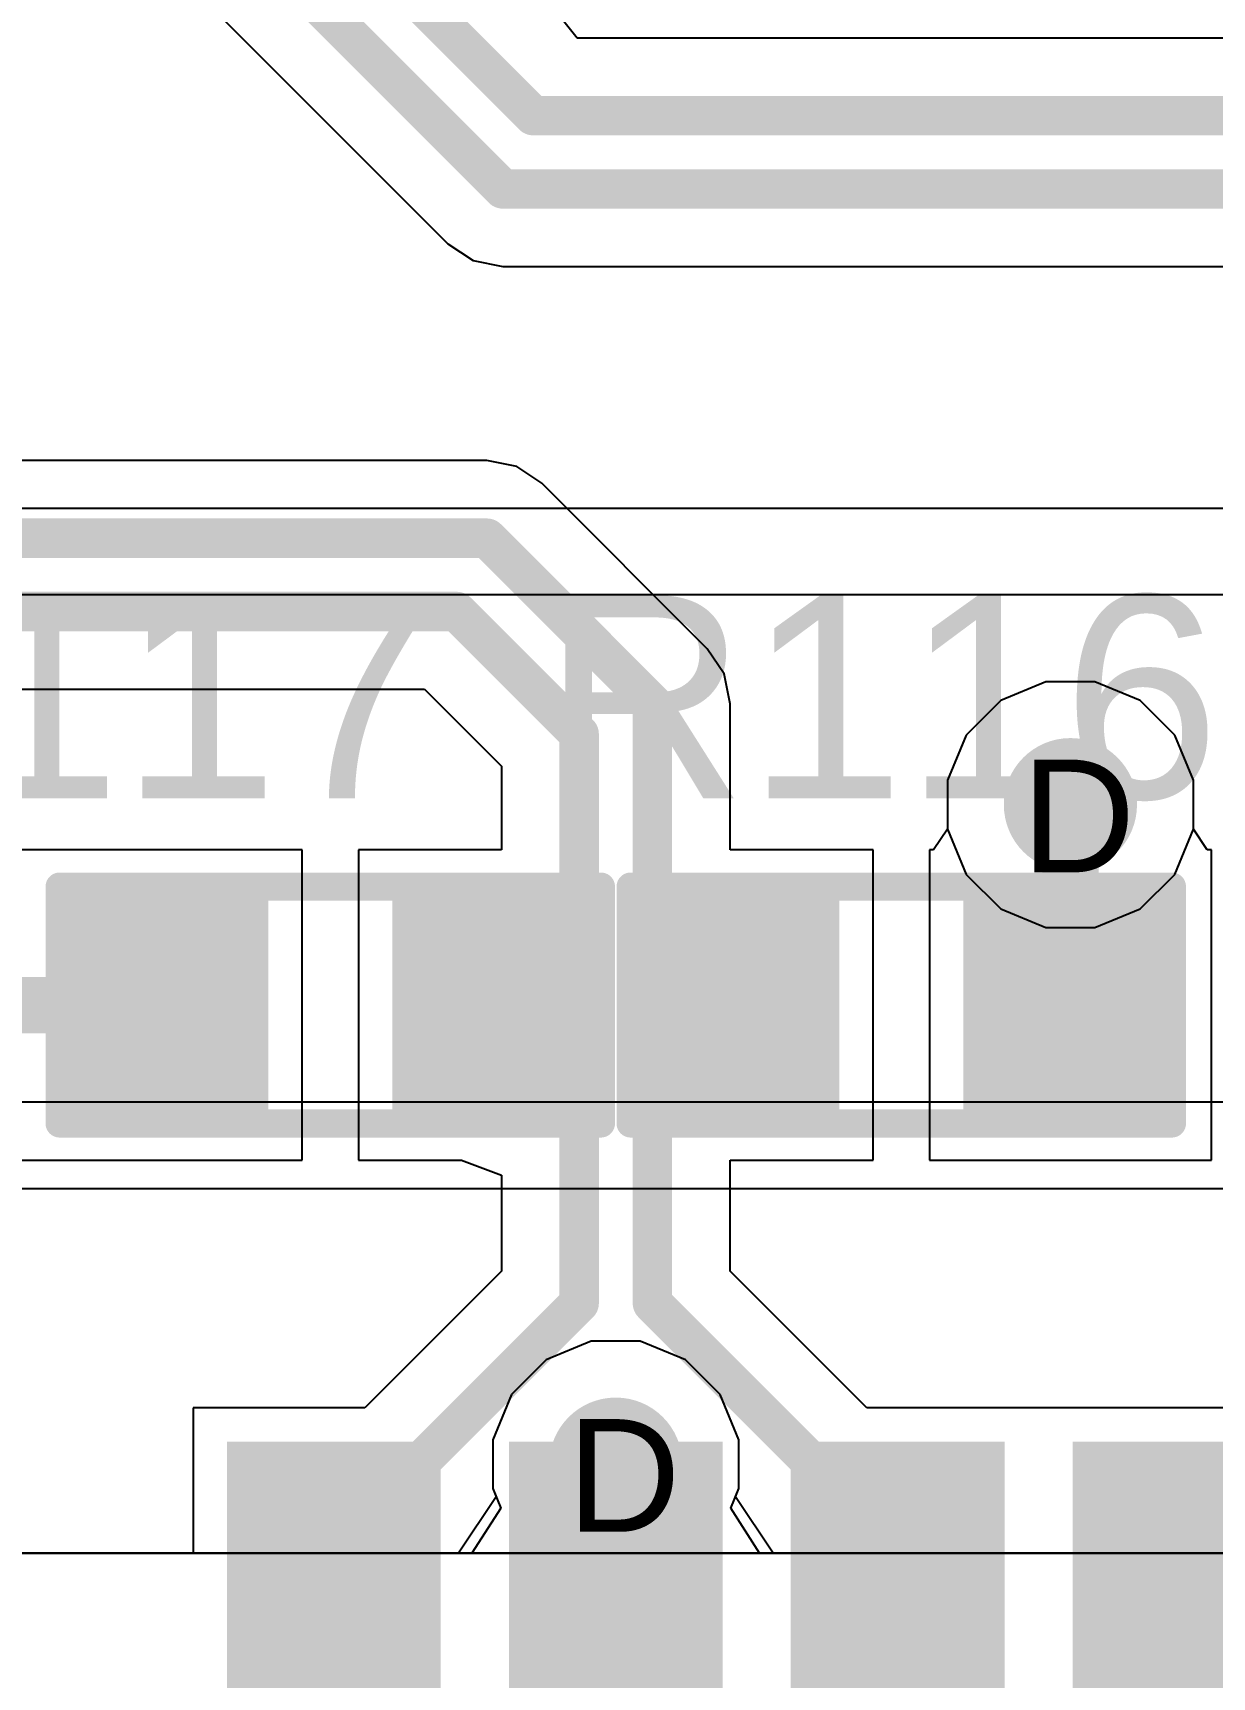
# Model space of a CAD drawing. Header units: inches. Extents: x -11 to 5428, y 0 to 5423.
# Drawn here: x 291.38 to 296.69, y 29.16 to 36.57 of the extents above; entities that cross this region are included whole.
import ezdxf

# ---------------------------------------------------------------- set-up
doc = ezdxf.new("R2010")
doc.units = ezdxf.units.IN
for name, color, linetype in [('Bottom Layer', 5, 'Continuous'), ('Drill Drawing', 1, 'Continuous'), ('GND', 16, 'Continuous'), ('Multi-Layer', 9, 'Continuous'), ('PWR', 76, 'Continuous'), ('Top Layer', 1, 'Continuous'), ('Top Overlay', 2, 'Continuous'), ('Top Paste', 8, 'Continuous'), ('Top Solder', 216, 'Continuous'), ('Via Holes', 16, 'Continuous')]:
    doc.layers.add(name, color=color, linetype=linetype)
doc.styles.add('Arial', font='', dxfattribs={"height": 0.2})
doc.styles.get('Arial').set_extended_font_data('Arial')

# ---------------------------------------------------------------- blocks, each defined once
blk = doc.blocks.new('R___0603_238')
at = {"layer": 'Top Layer'}
for points in [[(-0.3809873, 0.44447968), (-0.3809873, -0.44452032), (-1.1429873, -0.44452032), (-1.1429873, 0.44447968)], [(1.1430127, 0.44447968), (1.1430127, -0.44452032), (0.3810127, -0.44452032), (0.3810127, 0.44447968)]]:
    blk.add_hatch(color=1, dxfattribs=at).paths.add_polyline_path(points)
at = {"layer": 'Top Paste'}
for points in [[(-0.3809873, 0.44447968), (-0.3809873, -0.44452032), (-1.1429873, -0.44452032), (-1.1429873, 0.44447968)], [(1.1430127, 0.44447968), (1.1430127, -0.44452032), (0.3810127, -0.44452032), (0.3810127, 0.44447968)]]:
    blk.add_hatch(color=8, dxfattribs=at).paths.add_polyline_path(points)
at = {"layer": 'Top Solder'}
for points in [[(-0.2793873, 0.54607968), (-0.2793873, -0.54612032), (-1.2445873, -0.54612032), (-1.2445873, 0.54607968)], [(1.2446127, 0.54607968), (1.2446127, -0.54612032), (0.2794127, -0.54612032), (0.2794127, 0.54607968)]]:
    blk.add_hatch(color=216, dxfattribs=at).paths.add_polyline_path(points)
at = {"layer": 'Top Overlay'}
for points in [[(1.2192127, 0.5333796799999999, 0.127, 0.127, 0), (-1.2191873, 0.5333796799999999, 0.127, 0.127, 0)], [(-1.2191873, 0.5333796799999999, 0.127, 0.127, 0), (-1.2191873, -0.53342032, 0.127, 0.127, 0)], [(1.2192127, 0.5333796799999999, 0.127, 0.127, 0), (1.2192127, -0.53342032, 0.127, 0.127, 0)], [(1.2192127, -0.53342032, 0.127, 0.127, 0), (-1.2191873, -0.53342032, 0.127, 0.127, 0)]]:
    blk.add_lwpolyline(points, format="xyseb", dxfattribs=at)
for points in [[(-1.2509373, 0.5333796799999999, 0.0635, 0.0635, 1), (-1.1874373, 0.5333796799999999, 0.0635, 0.0635, 1)], [(-1.2509373, 0.5333796799999999, 0.0635, 0.0635, 1), (-1.1874373, 0.5333796799999999, 0.0635, 0.0635, 1)], [(1.1874627, 0.5333796799999999, 0.0635, 0.0635, 1), (1.2509627, 0.5333796799999999, 0.0635, 0.0635, 1)], [(1.1874627, 0.5333796799999999, 0.0635, 0.0635, 1), (1.2509627, 0.5333796799999999, 0.0635, 0.0635, 1)], [(-1.2509373, -0.53342032, 0.0635, 0.0635, 1), (-1.1874373, -0.53342032, 0.0635, 0.0635, 1)], [(-1.2509373, -0.53342032, 0.0635, 0.0635, 1), (-1.1874373, -0.53342032, 0.0635, 0.0635, 1)], [(1.1874627, -0.53342032, 0.0635, 0.0635, 1), (1.2509627, -0.53342032, 0.0635, 0.0635, 1)], [(1.1874627, -0.53342032, 0.0635, 0.0635, 1), (1.2509627, -0.53342032, 0.0635, 0.0635, 1)]]:
    blk.add_lwpolyline(points, format="xyseb", close=True, dxfattribs=at)
blk = doc.blocks.new('R___0603_239')
at = {"layer": 'Top Layer'}
for points in [[(-0.3809796799999999, 0.4445203199999999), (-0.38097968, -0.44447968), (-1.14297968, -0.4444796799999999), (-1.14297968, 0.4445203200000001)], [(1.14302032, 0.4445203199999999), (1.14302032, -0.44447968), (0.3810203199999999, -0.4444796799999999), (0.3810203200000001, 0.4445203200000001)]]:
    blk.add_hatch(color=1, dxfattribs=at).paths.add_polyline_path(points)
at = {"layer": 'Top Paste'}
for points in [[(-0.3809796799999999, 0.4445203199999999), (-0.38097968, -0.44447968), (-1.14297968, -0.4444796799999999), (-1.14297968, 0.4445203200000001)], [(1.14302032, 0.4445203199999999), (1.14302032, -0.44447968), (0.3810203199999999, -0.4444796799999999), (0.3810203200000001, 0.4445203200000001)]]:
    blk.add_hatch(color=8, dxfattribs=at).paths.add_polyline_path(points)
at = {"layer": 'Top Solder'}
for points in [[(-0.2793796799999999, 0.5461203199999999), (-0.27937968, -0.5460796800000001), (-1.24457968, -0.5460796799999998), (-1.24457968, 0.5461203200000001)], [(1.24462032, 0.5461203199999999), (1.24462032, -0.5460796800000001), (0.2794203199999999, -0.5460796799999998), (0.2794203200000001, 0.5461203200000001)]]:
    blk.add_hatch(color=216, dxfattribs=at).paths.add_polyline_path(points)
at = {"layer": 'Top Overlay'}
for points in [[(-1.21917968, 0.53342032, 0.127, 0.127, 0), (1.21922032, 0.53342032, 0.127, 0.127, 0)], [(-1.21917968, -0.5333796799999999, 0.127, 0.127, 0), (-1.21917968, 0.53342032, 0.127, 0.127, 0)], [(1.21922032, -0.5333796799999999, 0.127, 0.127, 0), (1.21922032, 0.53342032, 0.127, 0.127, 0)], [(-1.21917968, -0.5333796799999999, 0.127, 0.127, 0), (1.21922032, -0.5333796799999999, 0.127, 0.127, 0)]]:
    blk.add_lwpolyline(points, format="xyseb", dxfattribs=at)
for points in [[(-1.25092968, 0.53342032, 0.0635, 0.0635, 1), (-1.18742968, 0.53342032, 0.0635, 0.0635, 1)], [(-1.25092968, 0.53342032, 0.0635, 0.0635, 1), (-1.18742968, 0.53342032, 0.0635, 0.0635, 1)], [(1.18747032, 0.53342032, 0.0635, 0.0635, 1), (1.25097032, 0.53342032, 0.0635, 0.0635, 1)], [(1.18747032, 0.53342032, 0.0635, 0.0635, 1), (1.25097032, 0.53342032, 0.0635, 0.0635, 1)], [(-1.25092968, -0.5333796799999999, 0.0635, 0.0635, 1), (-1.18742968, -0.5333796799999999, 0.0635, 0.0635, 1)], [(-1.25092968, -0.5333796799999999, 0.0635, 0.0635, 1), (-1.18742968, -0.5333796799999999, 0.0635, 0.0635, 1)], [(1.18747032, -0.5333796799999999, 0.0635, 0.0635, 1), (1.25097032, -0.5333796799999999, 0.0635, 0.0635, 1)], [(1.18747032, -0.5333796799999999, 0.0635, 0.0635, 1), (1.25097032, -0.5333796799999999, 0.0635, 0.0635, 1)]]:
    blk.add_lwpolyline(points, format="xyseb", close=True, dxfattribs=at)
blk = doc.blocks.new('H1102NLT_243')
at = {"layer": 'Top Layer'}
for points in [[(-5.09999996, -0.25501981), (-3.43000076, -0.25501981), (-3.43000076, -1.01502083), (-5.09999996, -1.01502083)], [(-5.09999996, -1.52501981), (-3.43000076, -1.52501981), (-3.43000076, -2.28502083), (-5.09999996, -2.28502083)], [(-5.09999996, -2.79501981), (-3.43000076, -2.79501981), (-3.43000076, -3.55502083), (-5.09999996, -3.55502083)], [(-5.09999996, -4.06501981), (-3.43000076, -4.06501981), (-3.43000076, -4.82502083), (-5.09999996, -4.82502083)]]:
    blk.add_hatch(color=1, dxfattribs=at).paths.add_polyline_path(points)
at = {"layer": 'Top Paste'}
for points in [[(-5.09999996, -0.25501981), (-3.43000076, -0.25501981), (-3.43000076, -1.01502083), (-5.09999996, -1.01502083)], [(-5.09999996, -1.52501981), (-3.43000076, -1.52501981), (-3.43000076, -2.28502083), (-5.09999996, -2.28502083)], [(-5.09999996, -2.79501981), (-3.43000076, -2.79501981), (-3.43000076, -3.55502083), (-5.09999996, -3.55502083)], [(-5.09999996, -4.06501981), (-3.43000076, -4.06501981), (-3.43000076, -4.82502083), (-5.09999996, -4.82502083)]]:
    blk.add_hatch(color=8, dxfattribs=at).paths.add_polyline_path(points)
at = {"layer": 'Top Solder'}
for points in [[(-5.20159996, -0.15341981), (-3.32840076, -0.15341981), (-3.32840076, -1.11662083), (-5.20159996, -1.11662083)], [(-5.20159996, -1.42341981), (-3.32840076, -1.42341981), (-3.32840076, -2.38662083), (-5.20159996, -2.38662083)], [(-5.20159996, -2.69341981), (-3.32840076, -2.69341981), (-3.32840076, -3.65662083), (-5.20159996, -3.65662083)], [(-5.20159996, -3.96341981), (-3.32840076, -3.96341981), (-3.32840076, -4.92662083), (-5.20159996, -4.92662083)]]:
    blk.add_hatch(color=216, dxfattribs=at).paths.add_polyline_path(points)

msp = doc.modelspace()

# ---------------------------------------------------------------- hatches: boundary and pattern name
at = {"layer": 'Bottom Layer'}
h = msp.add_hatch(color=5, dxfattribs=at)
edge = h.paths.add_edge_path()
edge.add_arc((296.0559611, 33.0897611), 0.2999994, 0, 360)
h = msp.add_hatch(color=5, dxfattribs=at)
edge = h.paths.add_edge_path()
edge.add_arc((294.0077051, 30.1191803), 0.2999994, 0, 360)
at = {"layer": 'GND'}
h = msp.add_hatch(color=16, dxfattribs=at)
edge = h.paths.add_edge_path()
edge.add_arc((296.0559611, 33.0897611), 0.2999994, 0, 360)
h = msp.add_hatch(color=16, dxfattribs=at)
edge = h.paths.add_edge_path()
edge.add_arc((294.0077051, 30.1191803), 0.2999994, 0, 360)
at = {"layer": 'PWR'}
h = msp.add_hatch(color=76, dxfattribs=at)
edge = h.paths.add_edge_path()
edge.add_arc((296.0559611, 33.0897611), 0.2999994, 0, 360)
h = msp.add_hatch(color=76, dxfattribs=at)
edge = h.paths.add_edge_path()
edge.add_arc((294.0077051, 30.1191803), 0.2999994, 0, 360)
at = {"layer": 'Top Layer'}
h = msp.add_hatch(color=1, dxfattribs=at)
edge = h.paths.add_edge_path()
edge.add_arc((296.0559611, 33.0897611), 0.2999994, 0, 360)
h = msp.add_hatch(color=1, dxfattribs=at)
edge = h.paths.add_edge_path()
edge.add_arc((294.0077051, 30.1191803), 0.2999994, 0, 360)
at = {"layer": 'Via Holes'}
h = msp.add_hatch(color=7, dxfattribs=at)
edge = h.paths.add_edge_path()
edge.add_arc((296.0559611, 33.0897611), 0.1499997, 0, 360)
h = msp.add_hatch(color=7, dxfattribs=at)
edge = h.paths.add_edge_path()
edge.add_arc((294.0077051, 30.1191803), 0.1499997, 0, 360)

# ---------------------------------------------------------------- linework, layer by layer
at = {"layer": 'Bottom Layer'}
for p, q in [((295.9457632, 33.6437605), (295.74214664, 33.5594198)), ((296.166159, 33.6437605), (295.9457632, 33.6437605)), ((296.36977556, 33.5594198), (296.166159, 33.6437605)), ((295.74214664, 33.5594198), (295.5863024, 33.40357556)), ((296.5256198, 33.40357556), (296.36977556, 33.5594198)), ((295.5863024, 33.40357556), (295.5019617, 33.199959)), ((296.6099605, 33.199959), (296.5256198, 33.40357556)), ((295.5019617, 33.199959), (295.5019617, 32.9795632)), ((296.6099605, 32.9795632), (296.6099605, 33.199959)), ((295.5019617, 32.9795632), (295.5863024, 32.77594664)), ((296.5256198, 32.77594664), (296.6099605, 32.9795632)), ((295.5863024, 32.77594664), (295.74214664, 32.6201024)), ((296.36977556, 32.6201024), (296.5256198, 32.77594664)), ((295.74214664, 32.6201024), (295.9457632, 32.53576169999999)), ((296.166159, 32.53576169999999), (296.36977556, 32.6201024)), ((295.9457632, 32.53576169999999), (296.166159, 32.53576169999999)), ((293.8975071999999, 30.6731797), (293.69389064, 30.588839)), ((294.117903, 30.6731797), (293.8975071999999, 30.6731797)), ((294.32151956, 30.588839), (294.117903, 30.6731797)), ((293.69389064, 30.588839), (293.5380464, 30.43299476)), ((294.4773638, 30.43299476), (294.32151956, 30.588839)), ((293.5380464, 30.43299476), (293.4537057, 30.2293782)), ((294.5617045, 30.2293782), (294.4773638, 30.43299476)), ((293.4537057, 30.2293782), (293.4537057, 30.0089824)), ((294.5617045, 30.0089824), (294.5617045, 30.2293782)), ((293.4537057, 30.0089824), (293.48999214, 29.92138288)), ((294.52541806, 29.92138288), (294.5617045, 30.0089824)), ((293.48999214, 29.92138288), (293.35973586, 29.71818034)), ((294.65567434, 29.71818034), (294.52541806, 29.92138288)), ((293.35973586, 29.71818034), (290.83272542, 29.71818034)), ((299.70973586, 29.71818034), (294.65567434, 29.71818034))]:
    msp.add_line(p, q, dxfattribs=at)
at = {"layer": 'GND'}
for p, q in [((295.9457632, 33.6437605), (295.74214664, 33.5594198)), ((296.166159, 33.6437605), (295.9457632, 33.6437605)), ((296.36977556, 33.5594198), (296.166159, 33.6437605)), ((295.74214664, 33.5594198), (295.5863024, 33.40357556)), ((296.5256198, 33.40357556), (296.36977556, 33.5594198)), ((295.5863024, 33.40357556), (295.5019617, 33.199959)), ((296.6099605, 33.199959), (296.5256198, 33.40357556)), ((295.5019617, 33.199959), (295.5019617, 32.9795632)), ((296.6099605, 32.9795632), (296.6099605, 33.199959)), ((295.5019617, 32.9795632), (295.5863024, 32.77594664)), ((296.5256198, 32.77594664), (296.6099605, 32.9795632)), ((295.5863024, 32.77594664), (295.74214664, 32.6201024)), ((296.36977556, 32.6201024), (296.5256198, 32.77594664)), ((295.74214664, 32.6201024), (295.9457632, 32.53576169999999)), ((296.166159, 32.53576169999999), (296.36977556, 32.6201024)), ((295.9457632, 32.53576169999999), (296.166159, 32.53576169999999)), ((293.8975071999999, 30.6731797), (293.69389064, 30.588839)), ((294.117903, 30.6731797), (293.8975071999999, 30.6731797)), ((294.32151956, 30.588839), (294.117903, 30.6731797)), ((293.69389064, 30.588839), (293.5380464, 30.43299476)), ((294.4773638, 30.43299476), (294.32151956, 30.588839)), ((293.5380464, 30.43299476), (293.4537057, 30.2293782)), ((294.5617045, 30.2293782), (294.4773638, 30.43299476)), ((293.4537057, 30.2293782), (293.4537057, 30.0089824)), ((294.5617045, 30.0089824), (294.5617045, 30.2293782)), ((293.4537057, 30.0089824), (293.46894824, 29.97218287999999)), ((294.54646196, 29.97218287999999), (294.5617045, 30.0089824)), ((293.46894824, 29.97218287999999), (293.29923052, 29.71818034)), ((294.71617968, 29.71818034), (294.54646196, 29.97218287999999)), ((293.29923052, 29.71818034), (290.83272542, 29.71818034)), ((299.64923052, 29.71818034), (294.71617968, 29.71818034))]:
    msp.add_line(p, q, dxfattribs=at)
at = {"layer": 'Multi-Layer'}
msp.add_line((290.83272542, 29.71818034), (303.53272542, 29.71818034), dxfattribs=at)
at = {"layer": 'PWR'}
for p, q in [((296.93855268, 34.42447775999999), (290.18790832, 34.42447775999999)), ((290.18790832, 34.03601269999999), (296.93855268, 34.03601269999999)), ((296.93855268, 31.7500127), (290.1496483, 31.7500127)), ((290.42142068, 31.36154764), (296.93855268, 31.36154764)), ((303.53272542, 29.71818034), (290.83272542, 29.71818034))]:
    msp.add_line(p, q, dxfattribs=at)
at = {"layer": 'Top Layer'}
for p, q in [((286.80712514, 42.06068804), (293.2517934799999, 35.6160197)), ((293.83445678, 36.5430562), (293.72525964, 36.67722154)), ((298.04144862, 36.5430562), (293.83445678, 36.5430562)), ((293.2517934799999, 35.6160197), (293.36521972, 35.54023372)), ((293.36521972, 35.54023372), (293.49901168, 35.5136196)), ((293.49901168, 35.5136196), (297.75985914, 35.5136196)), ((293.42746496, 34.63963099999999), (289.2911791, 34.63963099999999)), ((293.56125946, 34.61301688), (293.42746496, 34.63963099999999)), ((293.67468316, 34.5372309), (293.56125946, 34.61301688)), ((294.42004108, 33.79187044), (293.67468316, 34.5372309)), ((294.4200487, 33.79186536), (294.42004108, 33.79187044)), ((294.49583468, 33.67844166), (294.4200487, 33.79186536)), ((294.5224487999999, 33.54464716), (294.49583468, 33.67844166)), ((295.9457632, 33.6437605), (295.74214664, 33.5594198)), ((296.166159, 33.6437605), (295.9457632, 33.6437605)), ((296.36977556, 33.5594198), (296.166159, 33.6437605)), ((291.14841948, 33.6101944), (293.14587548, 33.6101944)), ((293.14587548, 33.6101944), (293.4930122, 33.26305768)), ((295.74214664, 33.5594198), (295.5863024, 33.40357556)), ((296.5256198, 33.40357556), (296.36977556, 33.5594198)), ((294.5224487999999, 32.8857483), (294.5224487999999, 33.54464716)), ((295.5863024, 33.40357556), (295.5019617, 33.199959)), ((296.6099605, 33.199959), (296.5256198, 33.40357556)), ((293.4930122, 33.26305768), (293.4930122, 32.8857483)), ((295.5019617, 33.199959), (295.5019617, 32.97956574)), ((296.6099605, 32.97956574), (296.6099605, 33.199959)), ((295.5019617, 32.97956574), (295.4392745, 32.8857483)), ((296.6726477, 32.8857483), (296.6099605, 32.97956574)), ((292.5944999, 32.8857483), (291.32450244, 32.8857483)), ((292.5944999, 31.4887483), (292.5944999, 32.8857483)), ((293.4930122, 32.8857483), (292.8484999, 32.8857483)), ((292.8484999, 32.8857483), (292.8484999, 31.4887483)), ((295.1669611, 32.8857483), (294.5224487999999, 32.8857483)), ((295.1669611, 31.4887483), (295.1669611, 32.8857483)), ((295.4392745, 32.8857483), (295.4209611, 32.8857483)), ((295.4209611, 32.8857483), (295.4209611, 31.4887483)), ((296.6909611, 32.8857483), (296.6726477, 32.8857483)), ((296.6909611, 31.4887483), (296.6909611, 32.8857483)), ((291.3244999, 31.4887483), (292.5944999, 31.4887483)), ((292.8484999, 31.4887483), (293.3124613799999, 31.4887483)), ((293.3124613799999, 31.4887483), (293.4929868, 31.42092014)), ((294.5224487999999, 31.2841767), (294.5224487999999, 31.4887483)), ((294.5224487999999, 31.4887483), (295.1669611, 31.4887483)), ((295.4209611, 31.4887483), (296.6909611, 31.4887483)), ((293.4929868, 31.42092014), (293.4929868, 30.98889661999999)), ((294.5224234, 31.2840497), (294.5224487999999, 31.2841767)), ((294.5224234, 30.98889661999999), (294.5224234, 31.2840497)), ((293.4929868, 30.98889661999999), (292.87727048, 30.3731803)), ((295.13813972, 30.3731803), (294.5224234, 30.98889661999999)), ((292.87727048, 30.3731803), (292.10370586, 30.3731803)), ((292.10370586, 30.3731803), (292.10370586, 29.71818034)), ((295.91169926, 30.3731803), (295.13813972, 30.3731803)), ((295.91371094, 30.37318538), (295.91169926, 30.37318538)), ((295.91169926, 30.37318538), (295.91169926, 30.3731803)), ((295.91371094, 30.3731803), (295.91371094, 30.37318538)), ((297.18169926, 30.3731803), (295.91371094, 30.3731803)), ((292.10370586, 29.71818034), (290.83272542, 29.71818034))]:
    msp.add_line(p, q, dxfattribs=at)
for points in [[(287.19110964, 42.63811132, 0.1778, 0.1778, 0), (293.63578306, 36.1934379, 0.1778, 0.1778, 0)], [(287.05433826, 42.30791132, 0.1778, 0.1778, 0), (293.49901168, 35.86323789999999, 0.1778, 0.1778, 0)], [(293.63578306, 36.1934379, 0.1778, 0.1778, 0), (298.04144862, 36.1934379, 0.1778, 0.1778, 0)], [(293.49901168, 35.86323789999999, 0.1778, 0.1778, 0), (297.90467724, 35.86323789999999, 0.1778, 0.1778, 0)], [(289.146361, 34.2900127, 0.1778, 0.1778, 0), (293.42746496, 34.2900127, 0.1778, 0.1778, 0)], [(293.42746496, 34.2900127, 0.1778, 0.1778, 0), (294.1728305, 33.54464716, 0.1778, 0.1778, 0)], [(289.00958962, 33.9598127, 0.1778, 0.1778, 0), (293.29069358, 33.9598127, 0.1778, 0.1778, 0)], [(293.29069358, 33.9598127, 0.1778, 0.1778, 0), (293.8426305, 33.40787578, 0.1778, 0.1778, 0)], [(294.1728305, 32.6098789, 0.1778, 0.1778, 0), (294.1728305, 33.54464716, 0.1778, 0.1778, 0)], [(293.8426305, 32.6098789, 0.1778, 0.1778, 0), (293.8426305, 33.40787578, 0.1778, 0.1778, 0)], [(296.0559611, 32.18724829999999, 0.254, 0.254, 0), (296.0559611, 33.0897611, 0.254, 0.254, 0)], [(293.4834999, 32.2507483, 0.1778, 0.1778, 0), (293.8426305, 32.6098789, 0.1778, 0.1778, 0)], [(294.1728305, 32.6098789, 0.1778, 0.1778, 0), (294.5319611, 32.2507483, 0.1778, 0.1778, 0)], [(290.5980091, 32.18724829999999, 0.254, 0.254, 0), (291.9594999, 32.18724829999999, 0.254, 0.254, 0)], [(293.4834999, 32.18724829999999, 0.1778, 0.1778, 0), (293.4834999, 32.2507483, 0.1778, 0.1778, 0)], [(294.5319611, 32.18724829999999, 0.1778, 0.1778, 0), (294.5319611, 32.2507483, 0.1778, 0.1778, 0)], [(293.4834999, 32.1237483, 0.1778, 0.1778, 0), (293.4834999, 32.18724829999999, 0.1778, 0.1778, 0)], [(294.5319611, 32.1237483, 0.1778, 0.1778, 0), (294.5319611, 32.18724829999999, 0.1778, 0.1778, 0)], [(293.4834999, 32.1237483, 0.1778, 0.1778, 0), (293.8426305, 31.7646177, 0.1778, 0.1778, 0)], [(294.1728305, 31.7646177, 0.1778, 0.1778, 0), (294.5319611, 32.1237483, 0.1778, 0.1778, 0)], [(293.8426305, 31.42094808, 0.1778, 0.1778, 0), (293.8426305, 31.7646177, 0.1778, 0.1778, 0)], [(294.1728305, 31.2841767, 0.1778, 0.1778, 0), (294.1728305, 31.7646177, 0.1778, 0.1778, 0)], [(293.8426051, 31.42092268, 0.1778, 0.1778, 0), (293.8426305, 31.42094808, 0.1778, 0.1778, 0)], [(293.8426051, 30.84407852, 0.1778, 0.1778, 0), (293.8426051, 31.42092268, 0.1778, 0.1778, 0)], [(294.1728050999999, 31.28415129999999, 0.1778, 0.1778, 0), (294.1728305, 31.2841767, 0.1778, 0.1778, 0)], [(294.1728050999999, 30.84407852, 0.1778, 0.1778, 0), (294.1728050999999, 31.28415129999999, 0.1778, 0.1778, 0)], [(292.7377051, 29.73917852, 0.1778, 0.1778, 0), (293.8426051, 30.84407852, 0.1778, 0.1778, 0)], [(294.1728050999999, 30.84407852, 0.1778, 0.1778, 0), (295.2777051, 29.73917852, 0.1778, 0.1778, 0)], [(292.7377051, 29.2841807, 0.1778, 0.1778, 0), (292.7377051, 29.73917852, 0.1778, 0.1778, 0)], [(295.2777051, 29.2841807, 0.1778, 0.1778, 0), (295.2777051, 29.73917852, 0.1778, 0.1778, 0)]]:
    msp.add_lwpolyline(points, format="xyseb", dxfattribs=at)
for points in [[(293.59133306, 36.1934379, 0.08889999999999999, 0.08889999999999999, 1), (293.68023306, 36.1934379, 0.08889999999999999, 0.08889999999999999, 1)], [(293.59133306, 36.1934379, 0.08889999999999999, 0.08889999999999999, 1), (293.68023306, 36.1934379, 0.08889999999999999, 0.08889999999999999, 1)], [(293.45456168, 35.86323789999999, 0.08889999999999999, 0.08889999999999999, 1), (293.54346168, 35.86323789999999, 0.08889999999999999, 0.08889999999999999, 1)], [(293.45456168, 35.86323789999999, 0.08889999999999999, 0.08889999999999999, 1), (293.54346168, 35.86323789999999, 0.08889999999999999, 0.08889999999999999, 1)], [(293.38301496, 34.2900127, 0.08889999999999999, 0.08889999999999999, 1), (293.47191496, 34.2900127, 0.08889999999999999, 0.08889999999999999, 1)], [(293.38301496, 34.2900127, 0.08889999999999999, 0.08889999999999999, 1), (293.47191496, 34.2900127, 0.08889999999999999, 0.08889999999999999, 1)], [(293.24624358, 33.9598127, 0.08889999999999999, 0.08889999999999999, 1), (293.33514358, 33.9598127, 0.08889999999999999, 0.08889999999999999, 1)], [(293.24624358, 33.9598127, 0.08889999999999999, 0.08889999999999999, 1), (293.33514358, 33.9598127, 0.08889999999999999, 0.08889999999999999, 1)], [(294.1283805, 33.54464716, 0.08889999999999999, 0.08889999999999999, 1), (294.2172805, 33.54464716, 0.08889999999999999, 0.08889999999999999, 1)], [(294.1283805, 33.54464716, 0.08889999999999999, 0.08889999999999999, 1), (294.2172805, 33.54464716, 0.08889999999999999, 0.08889999999999999, 1)], [(293.7981804999999, 33.40787578, 0.08889999999999999, 0.08889999999999999, 1), (293.8870805, 33.40787578, 0.08889999999999999, 0.08889999999999999, 1)], [(293.7981804999999, 33.40787578, 0.08889999999999999, 0.08889999999999999, 1), (293.8870805, 33.40787578, 0.08889999999999999, 0.08889999999999999, 1)], [(295.9924611, 33.0897611, 0.127, 0.127, 1), (296.1194611, 33.0897611, 0.127, 0.127, 1)], [(293.7981804999999, 32.6098789, 0.08889999999999999, 0.08889999999999999, 1), (293.8870805, 32.6098789, 0.08889999999999999, 0.08889999999999999, 1)], [(293.7981804999999, 32.6098789, 0.08889999999999999, 0.08889999999999999, 1), (293.8870805, 32.6098789, 0.08889999999999999, 0.08889999999999999, 1)], [(294.1283805, 32.6098789, 0.08889999999999999, 0.08889999999999999, 1), (294.2172805, 32.6098789, 0.08889999999999999, 0.08889999999999999, 1)], [(294.1283805, 32.6098789, 0.08889999999999999, 0.08889999999999999, 1), (294.2172805, 32.6098789, 0.08889999999999999, 0.08889999999999999, 1)], [(291.8959999, 32.18724829999999, 0.127, 0.127, 1), (292.0229998999999, 32.18724829999999, 0.127, 0.127, 1)], [(293.4390499, 32.2507483, 0.08889999999999999, 0.08889999999999999, 1), (293.5279499, 32.2507483, 0.08889999999999999, 0.08889999999999999, 1)], [(293.4390499, 32.2507483, 0.08889999999999999, 0.08889999999999999, 1), (293.5279499, 32.2507483, 0.08889999999999999, 0.08889999999999999, 1)], [(294.4875110999999, 32.2507483, 0.08889999999999999, 0.08889999999999999, 1), (294.5764111, 32.2507483, 0.08889999999999999, 0.08889999999999999, 1)], [(294.4875110999999, 32.2507483, 0.08889999999999999, 0.08889999999999999, 1), (294.5764111, 32.2507483, 0.08889999999999999, 0.08889999999999999, 1)], [(295.9924611, 32.18724829999999, 0.127, 0.127, 1), (296.1194611, 32.18724829999999, 0.127, 0.127, 1)], [(293.4390499, 32.18724829999999, 0.08889999999999999, 0.08889999999999999, 1), (293.5279499, 32.18724829999999, 0.08889999999999999, 0.08889999999999999, 1)], [(293.4390499, 32.18724829999999, 0.08889999999999999, 0.08889999999999999, 1), (293.5279499, 32.18724829999999, 0.08889999999999999, 0.08889999999999999, 1)], [(294.4875110999999, 32.18724829999999, 0.08889999999999999, 0.08889999999999999, 1), (294.5764111, 32.18724829999999, 0.08889999999999999, 0.08889999999999999, 1)], [(294.4875110999999, 32.18724829999999, 0.08889999999999999, 0.08889999999999999, 1), (294.5764111, 32.18724829999999, 0.08889999999999999, 0.08889999999999999, 1)], [(293.4390499, 32.1237483, 0.08889999999999999, 0.08889999999999999, 1), (293.5279499, 32.1237483, 0.08889999999999999, 0.08889999999999999, 1)], [(293.4390499, 32.1237483, 0.08889999999999999, 0.08889999999999999, 1), (293.5279499, 32.1237483, 0.08889999999999999, 0.08889999999999999, 1)], [(294.4875110999999, 32.1237483, 0.08889999999999999, 0.08889999999999999, 1), (294.5764111, 32.1237483, 0.08889999999999999, 0.08889999999999999, 1)], [(294.4875110999999, 32.1237483, 0.08889999999999999, 0.08889999999999999, 1), (294.5764111, 32.1237483, 0.08889999999999999, 0.08889999999999999, 1)], [(293.7981804999999, 31.7646177, 0.08889999999999999, 0.08889999999999999, 1), (293.8870805, 31.7646177, 0.08889999999999999, 0.08889999999999999, 1)], [(293.7981804999999, 31.7646177, 0.08889999999999999, 0.08889999999999999, 1), (293.8870805, 31.7646177, 0.08889999999999999, 0.08889999999999999, 1)], [(294.1283805, 31.7646177, 0.08889999999999999, 0.08889999999999999, 1), (294.2172805, 31.7646177, 0.08889999999999999, 0.08889999999999999, 1)], [(294.1283805, 31.7646177, 0.08889999999999999, 0.08889999999999999, 1), (294.2172805, 31.7646177, 0.08889999999999999, 0.08889999999999999, 1)], [(293.7981551, 31.42092268, 0.08889999999999999, 0.08889999999999999, 1), (293.8870551, 31.42092268, 0.08889999999999999, 0.08889999999999999, 1)], [(293.7981551, 31.42092268, 0.08889999999999999, 0.08889999999999999, 1), (293.8870551, 31.42092268, 0.08889999999999999, 0.08889999999999999, 1)], [(293.7981804999999, 31.42094808, 0.08889999999999999, 0.08889999999999999, 1), (293.8870805, 31.42094808, 0.08889999999999999, 0.08889999999999999, 1)], [(293.7981804999999, 31.42094808, 0.08889999999999999, 0.08889999999999999, 1), (293.8870805, 31.42094808, 0.08889999999999999, 0.08889999999999999, 1)], [(294.1283551, 31.28415129999999, 0.08889999999999999, 0.08889999999999999, 1), (294.2172551, 31.28415129999999, 0.08889999999999999, 0.08889999999999999, 1)], [(294.1283551, 31.28415129999999, 0.08889999999999999, 0.08889999999999999, 1), (294.2172551, 31.28415129999999, 0.08889999999999999, 0.08889999999999999, 1)], [(294.1283805, 31.2841767, 0.08889999999999999, 0.08889999999999999, 1), (294.2172805, 31.2841767, 0.08889999999999999, 0.08889999999999999, 1)], [(294.1283805, 31.2841767, 0.08889999999999999, 0.08889999999999999, 1), (294.2172805, 31.2841767, 0.08889999999999999, 0.08889999999999999, 1)], [(293.7981551, 30.84407852, 0.08889999999999999, 0.08889999999999999, 1), (293.8870551, 30.84407852, 0.08889999999999999, 0.08889999999999999, 1)], [(293.7981551, 30.84407852, 0.08889999999999999, 0.08889999999999999, 1), (293.8870551, 30.84407852, 0.08889999999999999, 0.08889999999999999, 1)], [(294.1283551, 30.84407852, 0.08889999999999999, 0.08889999999999999, 1), (294.2172551, 30.84407852, 0.08889999999999999, 0.08889999999999999, 1)], [(294.1283551, 30.84407852, 0.08889999999999999, 0.08889999999999999, 1), (294.2172551, 30.84407852, 0.08889999999999999, 0.08889999999999999, 1)], [(292.6932551, 29.73917852, 0.08889999999999999, 0.08889999999999999, 1), (292.7821551, 29.73917852, 0.08889999999999999, 0.08889999999999999, 1)], [(292.6932551, 29.73917852, 0.08889999999999999, 0.08889999999999999, 1), (292.7821551, 29.73917852, 0.08889999999999999, 0.08889999999999999, 1)], [(295.2332551, 29.73917852, 0.08889999999999999, 0.08889999999999999, 1), (295.3221551, 29.73917852, 0.08889999999999999, 0.08889999999999999, 1)], [(295.2332551, 29.73917852, 0.08889999999999999, 0.08889999999999999, 1), (295.3221551, 29.73917852, 0.08889999999999999, 0.08889999999999999, 1)], [(292.6932551, 29.2841807, 0.08889999999999999, 0.08889999999999999, 1), (292.7821551, 29.2841807, 0.08889999999999999, 0.08889999999999999, 1)], [(295.2332551, 29.2841807, 0.08889999999999999, 0.08889999999999999, 1), (295.3221551, 29.2841807, 0.08889999999999999, 0.08889999999999999, 1)]]:
    msp.add_lwpolyline(points, format="xyseb", close=True, dxfattribs=at)

# ---------------------------------------------------------------- block references
msp.add_blockref('R___0603_239', (292.72147958, 32.18722798))
for name, p, rotation in [('R___0603_238', (295.2939738, 32.18722798), 180), ('H1102NLT_243', (297.18272542, 25.01918034), 270)]:
    msp.add_blockref(name, p, dxfattribs=dict(rotation=rotation))

# ---------------------------------------------------------------- texts
at = {"layer": 'Drill Drawing', "style": 'Arial'}
for p in [(295.8358828, 32.78504492), (293.7876268, 29.81446412)]:
    msp.add_text('D', height=0.508, dxfattribs=at).set_placement(p)
at = {"layer": 'Top Overlay', "style": 'Arial'}
for s, p in [('R117', (290.14470546, 33.11823196)), ('R116', (293.67618938, 33.11823196))]:
    msp.add_text(s, height=0.9143999999999999, dxfattribs=at).set_placement(p)

doc.saveas('drawing.dxf')
